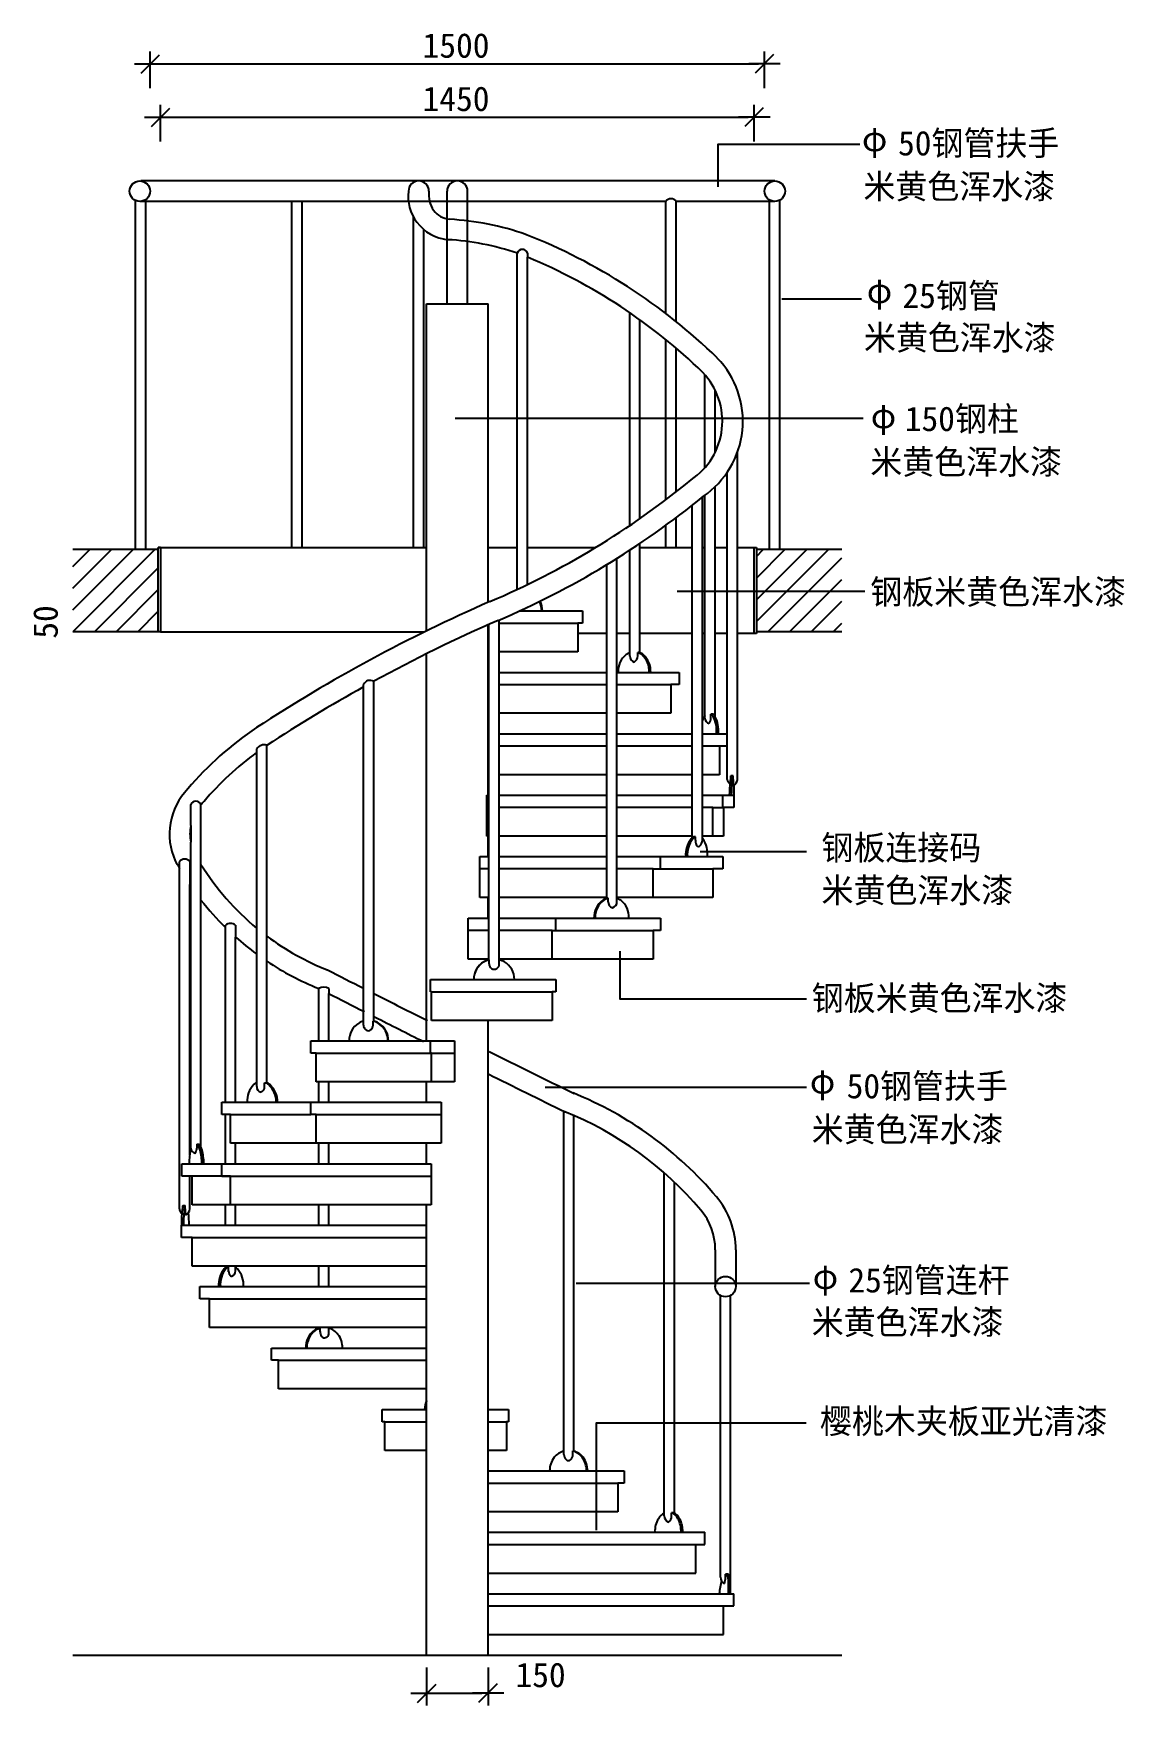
# Model space of a CAD drawing. Header units: metres. Extents: x -6406 to -945, y -4522 to 2141.
# Drawn here: x -3608 to -945, y -1979 to 2104 of the extents above; entities that cross this region are included whole.
import ezdxf

# ---------------------------------------------------------------- set-up
doc = ezdxf.new("R2010")
doc.units = ezdxf.units.M
for name, color, linetype in [('2', 2, 'Continuous'), ('3', 3, 'Continuous'), ('4', 4, 'Continuous'), ('7', 7, 'Continuous'), ('BH', 3, 'Continuous'), ('DIM', 3, 'Continuous'), ('TEXT', 3, 'Continuous')]:
    doc.layers.add(name, color=color, linetype=linetype)

# ---------------------------------------------------------------- blocks, each defined once
blk = doc.blocks.new('_DOT')
at = {"color": 0, "linetype": 'ByBlock'}
blk.add_line((2.56, 0), (-2.55, 0), dxfattribs=at)
blk.add_lwpolyline([(1.46, 1.51), (-1.55, -1.49)])

msp = doc.modelspace()

# ---------------------------------------------------------------- linework, layer by layer
for p, q in [((-1781, 1456.12), (-1771.25, 1456.12)), ((-1981.06, 106.47), (-1971.31, 106.47)), ((-2176.65, -137.24), (-2176.65, -146.99)), ((-2359.25, -468.79), (-2349.5, -468.79)), ((-2283.76, -947.91), (-2274.01, -947.91)), ((-2233.86, -1550.79), (-2233.86, -1541.04))]:
    msp.add_line(p, q)
at = {"layer": '2'}
for p, q in [((-3303.54, 843.96), (-3512, 843.96)), ((-3303.54, 643.96), (-3303.54, 843.96)), ((-1635.09, 843.96), (-1843.54, 843.96)), ((-1843.54, 843.96), (-1843.54, 643.96)), ((-3512, 643.96), (-3303.54, 643.96)), ((-1843.54, 643.96), (-1635.09, 643.96)), ((-3512, -1856.04), (-1635.09, -1856.04))]:
    msp.add_line(p, q, dxfattribs=at)
at = {"layer": '3'}
for p, q in [((-2573.54, 1743.96), (-3346.52, 1743.96)), ((-2598.54, 1443.96), (-2598.54, 1718.96)), ((-2548.54, 1443.96), (-2548.54, 1718.96)), ((-3359.02, 843.96), (-3359.02, 1696.27)), ((-2598.54, 1693.96), (-3348.54, 1693.96)), ((-3334.02, 843.96), (-3334.02, 1693.96)), ((-2977.64, 848.96), (-2977.64, 1693.96)), ((-2952.64, 848.96), (-2952.64, 1693.96)), ((-2471.36, 663.96), (-2279.54, 663.96)), ((-2498.54, 513.96), (-2496.36, 513.96)), ((-2471.36, 513.96), (-2208.93, 513.96)), ((-2183.93, 513.96), (-2052.14, 513.96)), ((-2496.36, 363.96), (-2498.54, 363.96)), ((-2208.93, 363.96), (-2471.36, 363.96)), ((-2000.43, 363.96), (-2183.93, 363.96)), ((-1933.85, 363.96), (-1975.43, 363.96)), ((-2496.36, 213.96), (-2501.53, 213.96)), ((-2208.93, 213.96), (-2471.36, 213.96)), ((-2000.43, 213.96), (-2183.93, 213.96)), ((-1949.43, 213.96), (-1975.43, 213.96)), ((-2496.36, 63.96), (-2518.4, 63.96)), ((-2208.93, 63.96), (-2471.36, 63.96)), ((-2095.62, 63.96), (-2183.93, 63.96)), ((-2496.36, -86.04), (-2546.81, -86.04)), ((-2341.81, -86.04), (-2471.36, -86.04)), ((-2636.5, -386.04), (-2580.81, -386.04)), ((-2918.01, -536.04), (-2613.29, -536.04)), ((-3148.75, -686.04), (-2637.46, -686.04)), ((-3220.96, -836.04), (-2648.54, -836.04)), ((-3179, -986.04), (-2648.54, -986.04)), ((-3010.34, -1136.04), (-2648.54, -1136.04)), ((-2750.27, -1286.04), (-2648.54, -1286.04)), ((-2498.54, -1286.04), (-2453.22, -1286.04)), ((-2498.54, -1436.04), (-2181.35, -1436.04)), ((-2498.54, -1586.04), (-1991.55, -1586.04)), ((-2498.54, -1736.04), (-1923.54, -1736.04))]:
    msp.add_line(p, q, dxfattribs=at)
msp.add_circle((-3348.54, 1718.96), 25, dxfattribs=at)
msp.add_arc((-2573.54, 1718.96), 25, 0, 180, dxfattribs=at)
at = {"layer": '4'}
for p, q in [((-1798.75, 1743.96), (-2667.87, 1743.96)), ((-2064.17, 1693.96), (-2641.26, 1693.96)), ((-1798.54, 1693.96), (-2039.17, 1693.96)), ((-2402.11, 1567.54), (-2402.11, 1557.68)), ((-2648.54, 645.21), (-2648.54, 1443.96)), ((-2648.54, 1443.96), (-2498.54, 1443.96)), ((-2498.54, 714.82), (-2498.54, 1443.96)), ((-3298.54, 848.96), (-3303.54, 848.96)), ((-3298.54, 848.96), (-2648.54, 848.96)), ((-2498.54, 848.96), (-2427.11, 848.96)), ((-2402.11, 848.96), (-2235.93, 848.96)), ((-2127.74, 848.96), (-2000.43, 848.96)), ((-1975.43, 848.96), (-1969.05, 848.96)), ((-1944.05, 848.96), (-1914.47, 848.96)), ((-1889.47, 848.96), (-1848.54, 848.96)), ((-2498.54, 243.96), (-2498.54, 660.16)), ((-2421.89, 693.96), (-2268.23, 693.96)), ((-2279.54, 663.96), (-2279.54, 593.96)), ((-2268.23, 663.96), (-2279.54, 663.96)), ((-2268.23, 693.96), (-2268.23, 663.96)), ((-3298.54, 642.75), (-2653.54, 642.75)), ((-2208.93, 638.96), (-2279.54, 638.96)), ((-2152.74, 638.96), (-2183.93, 638.96)), ((-2000.43, 638.96), (-2127.74, 638.96)), ((-1969.05, 638.96), (-1975.43, 638.96)), ((-1914.47, 638.96), (-1944.05, 638.96)), ((-1848.54, 638.96), (-1889.47, 638.96)), ((-2648.54, -356.04), (-2648.54, 589.44)), ((-2496.36, 593.96), (-2498.54, 593.96)), ((-2279.54, 593.96), (-2471.36, 593.96)), ((-2498.54, 543.96), (-2496.36, 543.96)), ((-2471.36, 543.96), (-2208.93, 543.96)), ((-2183.93, 543.96), (-2032.09, 543.96)), ((-2032.09, 543.96), (-2032.09, 513.96)), ((-2802.55, 508.33), (-2802.55, 514.64)), ((-2052.14, 513.96), (-2052.14, 443.96)), ((-2032.09, 513.96), (-2052.14, 513.96)), ((-2496.36, 443.96), (-2498.54, 443.96)), ((-2208.93, 443.96), (-2471.36, 443.96)), ((-2052.14, 443.96), (-2183.93, 443.96)), ((-2498.54, 393.96), (-2496.36, 393.96)), ((-2471.36, 393.96), (-2208.93, 393.96)), ((-2183.93, 393.96), (-2000.43, 393.96)), ((-1975.43, 393.96), (-1914.47, 393.96)), ((-3063.43, 348.31), (-3063.43, 356.96)), ((-3038.43, 365.91), (-3038.12, 366.11)), ((-1933.85, 363.96), (-1933.85, 293.96)), ((-1914.47, 363.96), (-1933.85, 363.96)), ((-2496.36, 293.96), (-2498.54, 293.96)), ((-2208.93, 293.96), (-2471.36, 293.96)), ((-2000.43, 293.96), (-2183.93, 293.96)), ((-1933.85, 293.96), (-1975.43, 293.96)), ((-2501.53, 243.96), (-2496.36, 243.96)), ((-2501.53, 143.96), (-2501.53, 243.96)), ((-2471.36, 243.96), (-2208.93, 243.96)), ((-2183.93, 243.96), (-2000.43, 243.96)), ((-1975.43, 243.96), (-1898.55, 243.96)), ((-1923.71, 213.96), (-1923.71, 143.96)), ((-1898.55, 213.96), (-1923.71, 213.96)), ((-1898.55, 243.96), (-1898.55, 213.96)), ((-3224.42, 169.78), (-3224.42, 129.26)), ((-2496.36, 143.96), (-2501.53, 143.96)), ((-2498.54, 93.96), (-2498.54, 143.96)), ((-2208.93, 143.96), (-2471.36, 143.96)), ((-2000.43, 143.96), (-2183.93, 143.96)), ((-1923.71, 143.96), (-1975.43, 143.96)), ((-2518.4, 93.96), (-2496.36, 93.96)), ((-2518.4, -6.04), (-2518.4, 93.96)), ((-2471.36, 93.96), (-2208.93, 93.96)), ((-2183.93, 93.96), (-1925.43, 93.96)), ((-1925.43, 93.96), (-1925.43, 63.96)), ((-3251.81, 65.25), (-3251.81, 81.57)), ((-3226.81, 81.57), (-3226.81, 25.53)), ((-1949.43, 63.96), (-1949.43, -6.04)), ((-1925.43, 63.96), (-1949.43, 63.96)), ((-2496.36, -6.04), (-2518.4, -6.04)), ((-2498.54, -56.04), (-2498.54, -6.04)), ((-2208.93, -6.04), (-2471.36, -6.04)), ((-1949.43, -6.04), (-2183.93, -6.04)), ((-3139.89, -78.87), (-3139.89, -73.29)), ((-3114.89, -73.29), (-3114.89, -102.31)), ((-2546.81, -56.04), (-2496.36, -56.04)), ((-2546.81, -156.04), (-2546.81, -56.04)), ((-2471.36, -56.04), (-2077.23, -56.04)), ((-2077.23, -56.04), (-2077.23, -86.04)), ((-2095.62, -86.04), (-2095.62, -156.04)), ((-2077.23, -86.04), (-2095.62, -86.04)), ((-2496.36, -156.04), (-2546.81, -156.04)), ((-2498.54, -159.02), (-2498.54, -156.04)), ((-2095.62, -156.04), (-2471.36, -156.04)), ((-2887.07, -227.97), (-2887.07, -240.51)), ((-2638.92, -206.04), (-2332.9, -206.04)), ((-2638.92, -236.04), (-2638.92, -206.04)), ((-2636.5, -236.04), (-2638.92, -236.04)), ((-2636.5, -306.04), (-2636.5, -236.04)), ((-2341.81, -236.04), (-2341.81, -306.04)), ((-2332.9, -236.04), (-2341.81, -236.04)), ((-2332.9, -206.04), (-2332.9, -236.04)), ((-2341.81, -306.04), (-2636.5, -306.04)), ((-2498.54, -1856.04), (-2498.54, -306.04)), ((-2931.26, -356.04), (-2580.81, -356.04)), ((-2931.26, -386.04), (-2931.26, -356.04)), ((-2580.81, -356.04), (-2580.81, -456.04)), ((-2918.01, -386.04), (-2931.26, -386.04)), ((-2918.01, -456.04), (-2918.01, -386.04)), ((-2580.81, -456.04), (-2918.01, -456.04)), ((-2648.54, -506.04), (-2648.54, -456.04)), ((-3148.75, -506.04), (-2613.29, -506.04)), ((-3148.75, -536.04), (-3148.75, -506.04)), ((-2613.29, -506.04), (-2613.29, -606.04)), ((-3127.44, -536.04), (-3148.75, -536.04)), ((-3127.44, -606.04), (-3127.44, -536.04)), ((-2613.29, -606.04), (-3127.44, -606.04)), ((-2648.54, -656.04), (-2648.54, -606.04)), ((-3245.86, -656.04), (-2637.46, -656.04)), ((-3245.86, -686.04), (-3245.86, -656.04)), ((-3220.96, -686.04), (-3245.86, -686.04)), ((-3220.96, -756.04), (-3220.96, -686.04)), ((-2637.46, -656.04), (-2637.46, -756.04)), ((-2637.46, -756.04), (-3220.96, -756.04)), ((-2648.54, -1856.04), (-2648.54, -756.04)), ((-3247.01, -806.04), (-2648.54, -806.04)), ((-3247.01, -836.04), (-3247.01, -806.04)), ((-3220.96, -836.04), (-3247.01, -836.04)), ((-3220.96, -906.04), (-3220.96, -836.04)), ((-1943.87, -865.96), (-1943.87, -956.04)), ((-1893.87, -865.96), (-1893.87, -956.04)), ((-2648.54, -906.04), (-3220.96, -906.04)), ((-3202.29, -956.04), (-2648.54, -956.04)), ((-3202.29, -986.04), (-3202.29, -956.04)), ((-3179, -986.04), (-3202.29, -986.04)), ((-3179, -1056.04), (-3179, -986.04)), ((-2648.54, -1056.04), (-3179, -1056.04)), ((-3027.14, -1106.04), (-2648.54, -1106.04)), ((-3027.14, -1136.04), (-3027.14, -1106.04)), ((-3010.34, -1136.04), (-3027.14, -1136.04)), ((-3010.34, -1206.04), (-3010.34, -1136.04)), ((-2648.54, -1206.04), (-3010.34, -1206.04)), ((-2757.07, -1256.04), (-2648.54, -1256.04)), ((-2757.07, -1286.04), (-2757.07, -1256.04)), ((-2498.54, -1256.04), (-2448.6, -1256.04)), ((-2448.6, -1256.04), (-2448.6, -1286.04)), ((-2750.27, -1286.04), (-2757.07, -1286.04)), ((-2750.27, -1356.04), (-2750.27, -1286.04)), ((-2453.22, -1286.04), (-2453.22, -1356.04)), ((-2448.6, -1286.04), (-2453.22, -1286.04)), ((-2648.54, -1356.04), (-2750.27, -1356.04)), ((-2453.22, -1356.04), (-2498.54, -1356.04)), ((-2498.54, -1406.04), (-2166.27, -1406.04)), ((-2166.27, -1406.04), (-2166.27, -1436.04)), ((-2181.35, -1436.04), (-2181.35, -1506.04)), ((-2166.27, -1436.04), (-2181.35, -1436.04)), ((-2181.35, -1506.04), (-2498.54, -1506.04)), ((-2498.54, -1556.04), (-1969.17, -1556.04)), ((-1991.55, -1586.04), (-1969.17, -1586.04)), ((-1991.55, -1656.04), (-1991.55, -1586.04)), ((-1969.17, -1586.04), (-1969.17, -1556.04)), ((-2498.54, -1656.04), (-1991.55, -1656.04)), ((-2498.54, -1706.04), (-1898.54, -1706.04)), ((-1898.54, -1736.04), (-1898.54, -1706.04)), ((-1923.54, -1736.04), (-1898.54, -1736.04)), ((-1923.54, -1806.04), (-1923.54, -1736.04)), ((-2498.54, -1806.04), (-1923.54, -1806.04))]:
    msp.add_line(p, q, dxfattribs=at)
for centre in [(-1798.54, 1718.96), (-1918.87, -956.04)]:
    msp.add_circle(centre, 25, dxfattribs=at)
for centre, radius, start, end in [((-2590.44, 1706.28), 103.21, 172.94, 217.43), ((-2667.87, 1718.96), 25, 360, 180), ((-2575.09, 1710.78), 68.27, 173.11, 214.06), ((-2586.75, 1706.22), 106.12, 216.19, 264.36), ((-2586.75, 1706.22), 56.12, 216.87, 263.91), ((-2632.37, 963.41), 688.14, 70.86, 86.7), ((-2632.62, 964.38), 637.22, 71.18, 86.81), ((-2922.32, 300.86), 1410.27, 45.79, 68.56), ((-2414.61, 1563.94), 13.01, 16.06, 163.94), ((-2921.53, 301.86), 1359, 45.81, 67.53), ((-2098.95, 1157.22), 222.43, 304.52, 43.97), ((-2098.95, 1157.22), 172.43, 303.86, 43.67), ((-3280.55, 2570.85), 2013.98, 292.99, 309.38), ((-3280.42, 2570.67), 2063.76, 293, 309.31), ((-934.81, -2850.95), 3893.59, 113.61, 123.15), ((-933.08, -2854.57), 3847.6, 113.61, 118.64), ((-933.08, -2854.57), 3847.6, 119.07, 123.17), ((-2786.56, 506.7), 17.85, 59.67, 153.58), ((-2615.12, -263.13), 808.14, 123.72, 139.74), ((-2613.62, -264.36), 760.07, 126.29, 139.55), ((-3045.2, 345.41), 21.59, 71.74, 147.63), ((-3118.54, 149.2), 157.87, 135.86, 204.56), ((-3211.92, 216.03), 13.48, 22.02, 157.98), ((-3117.69, 149.52), 108.63, 133.19, 138.79), ((-3117.69, 149.52), 108.63, 169.25, 190.75), ((-2655.3, 412.97), 690.46, 208.49, 210.24), ((-3239.31, 72.11), 15.68, 37.13, 142.87), ((-2655.3, 412.97), 640.46, 211.84, 230.41), ((-2655.3, 412.97), 690.46, 214.13, 214.49), ((-2655.3, 412.97), 690.46, 218, 225.43), ((-3127.39, -89.51), 20.48, 52.38, 127.62), ((-2655.3, 412.97), 690.46, 228.27, 233.77), ((-2655.3, 412.97), 640.46, 233.26, 248.57), ((-2655.3, 412.97), 690.46, 236.3, 248.17), ((15417.43, 35578.2), 40174.8, 242.89, 243.03), ((-2899.57, -249.96), 25.29, 60.38, 119.62), ((15417.43, 35578.2), 40224.8, 242.93, 243.07), ((15417.43, 35578.2), 40174.8, 243.07, 243.28), ((15417.43, 35578.2), 40224.8, 243.11, 243.3), ((15417.43, 35578.2), 40174.8, 243.52, 243.85), ((15417.43, 35578.2), 40224.8, 243.55, 243.85), ((-2627.81, -1315.97), 898.29, 40.12, 67.98), ((-2627.81, -1315.97), 848.29, 40.12, 68.1), ((-2093.87, -865.96), 150, 0, 40.12), ((-2093.87, -865.96), 200, 0, 40.12)]:
    msp.add_arc(centre, radius, start, end, dxfattribs=at)
at = {"layer": '7'}
for p, q in [((-2064.17, 1419.99), (-2064.17, 1693.96)), ((-2039.17, 1400.37), (-2039.17, 1693.96)), ((-1811.25, 843.96), (-1811.25, 1693.96)), ((-1786.25, 843.96), (-1786.25, 1697.31)), ((-2680.37, 848.96), (-2680.37, 1655.64)), ((-2655.37, 848.96), (-2655.37, 1625.26)), ((-2427.11, 746.64), (-2427.11, 1567.54)), ((-2402.11, 758.55), (-2402.11, 1557.68)), ((-2152.74, 902.27), (-2152.74, 1422.21)), ((-2127.74, 919.44), (-2127.74, 1404.47)), ((-2064.17, 965.42), (-2064.17, 1356.72)), ((-2039.17, 984.94), (-2039.17, 1335.46)), ((-1969.05, 1043.83), (-1969.05, 1270.61)), ((-1944.05, 1081.48), (-1944.05, 1232.96)), ((-1889.47, 282.34), (-1889.47, 1082.44)), ((-1914.47, 282.34), (-1914.47, 1032.96)), ((-1944.05, 436.05), (-1944.05, 997.6)), ((-2000.43, 139.59), (-2000.43, 951.81)), ((-1975.43, 133.96), (-1975.43, 971.89)), ((-1969.05, 431.14), (-1969.05, 976.67)), ((-2064.17, 848.96), (-2064.17, 903.14)), ((-2039.17, 848.96), (-2039.17, 921.91)), ((-2127.74, 591.87), (-2127.74, 858.82)), ((-3303.54, 848.96), (-3298.54, 848.96)), ((-3303.54, 843.96), (-3303.54, 848.96)), ((-3298.54, 848.96), (-3298.54, 642.75)), ((-2183.93, -16.04), (-2183.93, 822.29)), ((-2152.74, 583.91), (-2152.74, 842.25)), ((-1848.54, 848.96), (-1843.54, 848.96)), ((-1848.54, 638.96), (-1848.54, 848.96)), ((-1843.54, 848.96), (-1843.54, 843.96)), ((-2208.93, -7.94), (-2208.93, 806.86)), ((-2496.36, -158.4), (-2496.36, 661.13)), ((-2471.36, -167.91), (-2471.36, 672.11)), ((-3303.54, 642.75), (-3303.54, 643.96)), ((-3298.54, 642.75), (-3303.54, 642.75)), ((-1843.54, 638.96), (-1848.54, 638.96)), ((-1843.54, 643.96), (-1843.54, 638.96)), ((-2129.42, 592.46), (-2132.85, 592.46)), ((-2132.85, 583.96), (-2132.85, 592.46)), ((-2802.55, -317.77), (-2802.55, 508.33)), ((-2777.55, -307.67), (-2777.55, 522.11)), ((-1948.5, 441.66), (-1954.42, 441.66)), ((-1954.42, 432.34), (-1954.42, 441.66)), ((-3063.43, -467.66), (-3063.43, 348.31)), ((-3038.43, -458.45), (-3038.43, 365.91)), ((-1900.24, 291.66), (-1905.55, 291.66)), ((-1905.55, 289.87), (-1905.55, 291.66)), ((-1900.24, 282.34), (-1900.24, 291.66)), ((-3224.42, 169.78), (-3224.42, 221.09)), ((-3199.42, -616.06), (-3199.42, 221.09)), ((-1949.43, 213.96), (-1925.43, 213.96)), ((-1949.43, 143.96), (-1949.43, 213.96)), ((-1925.43, 213.96), (-1925.43, 243.96)), ((-1925.43, 213.96), (-1923.71, 213.96)), ((-3224.42, -617.66), (-3224.42, 129.26)), ((-1992, 142.38), (-1996.16, 142.38)), ((-1992, 133.96), (-1992, 142.38)), ((-2077.23, 63.96), (-2077.23, 93.96)), ((-3251.81, -766.04), (-3251.81, 65.25)), ((-2095.62, 63.96), (-2077.23, 63.96)), ((-2095.62, -6.04), (-2095.62, 63.96)), ((-2077.23, 63.96), (-1949.43, 63.96)), ((-3226.81, -634.3), (-3226.81, 25.53)), ((-2205.25, -7.56), (-2207.74, -7.56)), ((-2205.25, -16.04), (-2205.25, -7.56)), ((-3139.89, -506.04), (-3139.89, -78.87)), ((-2332.9, -86.04), (-2332.9, -56.04)), ((-3114.89, -506.04), (-3114.89, -102.31)), ((-2341.81, -86.04), (-2332.9, -86.04)), ((-2341.81, -156.04), (-2341.81, -86.04)), ((-2332.9, -86.04), (-2095.62, -86.04)), ((-2495.7, -158.28), (-2495.89, -158.28)), ((-2495.7, -167.66), (-2495.7, -158.28)), ((-2912.07, -356.04), (-2912.07, -227.97)), ((-2887.07, -356.04), (-2887.07, -240.51)), ((-2636.5, -236.04), (-2341.81, -236.04)), ((-2777.55, -307.66), (-2779.2, -307.66)), ((-2779.2, -317.66), (-2779.2, -307.66)), ((-2638.92, -386.04), (-2638.92, -356.04)), ((-2918.01, -386.04), (-2638.92, -386.04)), ((-2636.5, -386.04), (-2638.92, -386.04)), ((-2636.5, -456.04), (-2636.5, -386.04)), ((-3043.98, -458.34), (-3038.68, -458.34)), ((-3043.98, -468.04), (-3043.98, -458.34)), ((-2912.07, -506.04), (-2912.07, -456.04)), ((-2887.07, -506.04), (-2887.07, -456.04)), ((-2931.26, -536.04), (-2931.26, -506.04)), ((-2313.5, -1366.3), (-2313.5, -527.87)), ((-3139.89, -656.04), (-3139.89, -536.04)), ((-3127.44, -536.04), (-2931.26, -536.04)), ((-2918.01, -536.04), (-2931.26, -536.04)), ((-2918.01, -606.04), (-2918.01, -536.04)), ((-2289.01, -1357.53), (-2289.01, -538.28)), ((-3209.53, -608.34), (-3209.53, -617.66)), ((-3209.53, -608.34), (-3204.91, -608.34)), ((-3114.89, -656.04), (-3114.89, -606.04)), ((-2912.07, -656.04), (-2912.07, -606.04)), ((-2887.07, -656.04), (-2887.07, -606.04)), ((-3226.81, -766.04), (-3226.81, -686.04)), ((-3148.75, -686.04), (-3220.96, -686.04)), ((-3148.75, -686.04), (-3148.75, -656.04)), ((-3127.44, -686.04), (-3148.75, -686.04)), ((-3127.44, -756.04), (-3127.44, -686.04)), ((-2068.37, -1516.04), (-2068.37, -678.31)), ((-2043.37, -1509.58), (-2043.37, -701.14)), ((-3243.45, -758.34), (-3238.11, -758.34)), ((-3238.11, -766.04), (-3238.11, -758.34)), ((-3139.89, -806.04), (-3139.89, -756.04)), ((-3114.89, -806.04), (-3114.89, -756.04)), ((-2912.07, -806.04), (-2912.07, -756.04)), ((-2887.07, -806.04), (-2887.07, -756.04)), ((-3139.89, -910.37), (-3139.89, -906.04)), ((-3131.85, -908.34), (-3136.31, -908.34)), ((-3131.85, -919.98), (-3131.85, -908.34)), ((-3114.89, -917.66), (-3114.89, -906.04)), ((-2912.07, -956.04), (-2912.07, -906.04)), ((-2887.07, -956.04), (-2887.07, -906.04)), ((-1931.37, -1666.04), (-1931.37, -977.69)), ((-1906.37, -1666.04), (-1906.37, -977.69)), ((-2912.07, -1057.73), (-2912.07, -1056.04)), ((-2911.46, -1057.54), (-2908.76, -1057.54)), ((-2908.76, -1066.67), (-2908.76, -1057.54)), ((-2887.07, -1066.65), (-2887.07, -1056.04)), ((-2291.29, -1357.53), (-2289.01, -1357.53)), ((-2291.29, -1366.3), (-2291.29, -1357.53)), ((-2046.15, -1508.34), (-2050.39, -1508.34)), ((-2050.39, -1516.72), (-2050.39, -1508.34)), ((-1931.37, -1666.04), (-1931.37, -1642.52)), ((-1913.62, -1658.34), (-1918.62, -1658.34)), ((-1918.62, -1666.04), (-1918.62, -1658.34)), ((-1913.62, -1658.34), (-1916.07, -1658.34)), ((-1906.37, -1666.04), (-1906.37, -1636.07)), ((-1911.75, -1706.04), (-1911.75, -1676.49)), ((-1906.81, -1706.04), (-1906.81, -1675.83))]:
    msp.add_line(p, q, dxfattribs=at)
for centre, radius, start, end in [((-2051.67, 1685.76), 14.95, 33.29, 146.71), ((-2417.52, 694.56), 50.11, 359.32, 26.86), ((-2415.98, 694.56), 50.11, 359.32, 27.64), ((-2129.16, 546.61), 51.9, 128.43, 182.93), ((-2141.54, 561.14), 32.83, 109.94, 127.26), ((-2137, 583.94), 15.74, 179.89, 252.06), ((-2153.14, 585.94), 20.39, 303.64, 354.44), ((-2142.53, 562.64), 31.33, 51.81, 72.01), ((-2139.03, 562.64), 31.33, 51.81, 72.14), ((-2159.64, 546.61), 54.62, 357.22, 48.09), ((-2156.14, 546.61), 54.62, 357.22, 48.09), ((-1909.99, 399.55), 70.5, 147.66, 158.15), ((-1957.66, 430.16), 13.85, 145.26, 149.15), ((-1955.96, 431.74), 13.1, 177.37, 257.31), ((-1974.21, 431.46), 19.81, 320.9, 2.55), ((-1960.8, 431.17), 12.95, 28.1, 54.15), ((-2020.12, 400.72), 79.62, 355.14, 27.33), ((-1956.08, 431.17), 12.95, 28.1, 54.15), ((-2015.4, 400.72), 79.62, 355.14, 27.33), ((-1786.05, 267.58), 121.76, 170.7, 175.55), ((-1946.21, 298.71), 41.61, 344.04, 350.25), ((-1781.09, 267.58), 121.76, 170.7, 175.55), ((-1941.25, 298.71), 41.61, 344.04, 350.25), ((-1898.56, 283.83), 15.98, 185.34, 235.42), ((-2822, 300.94), 914.87, 356.43, 358.5), ((-2817.04, 300.94), 914.87, 356.43, 358.5), ((-1843.21, 278.93), 57.13, 176.58, 190.03), ((-1904.92, 283.49), 15.5, 290.6, 355.74), ((8135.22, 213.22), 10033.97, 179.68, 179.82), ((-1953.95, 98.35), 62.31, 141.35, 184.04), ((-1949.79, 98.35), 62.31, 141.35, 184.04), ((-1988.78, 126.43), 17.57, 114.83, 141.93), ((-1984.62, 126.43), 17.57, 114.83, 141.93), ((-1957.27, 133.01), 34.74, 178.42, 195.11), ((-1985.11, 124.73), 5.76, 187.76, 296.11), ((-1992.57, 133.49), 17.15, 305.64, 1.58), ((-1986.54, 128.66), 15.33, 34.17, 43.55), ((-2029.28, 100.03), 66.77, 354.79, 33.9), ((-2188.78, -54.44), 51.21, 125.47, 181.79), ((-2186.29, -54.44), 51.21, 125.47, 181.79), ((-2197.17, -43.31), 37.28, 106.47, 124.89), ((-2194.68, -43.31), 37.28, 106.47, 124.89), ((-2189.69, -16.39), 15.57, 178.69, 249.94), ((-2198.3, -16.99), 14.4, 283.14, 3.79), ((-2195.16, -41), 34.96, 53.94, 71.27), ((-2205.7, -53.27), 51.1, 356.89, 52.48), ((-2483.59, -206.05), 50.03, 120.09, 180.02), ((-2483.29, -206.02), 50.03, 120.09, 180.02), ((-2474.96, -238.42), 82.83, 104.64, 114.02), ((-2474.66, -238.39), 82.83, 104.71, 114.02), ((-2492.19, -237.03), 81.45, 65.8, 75.18), ((-2484.09, -205.72), 49.88, 359.64, 59.52), ((-2483.54, -168.81), 12.21, 174.59, 5.41), ((-2787.65, -354.93), 49.95, 122.36, 181.27), ((-2790.84, -350.76), 44.72, 105.17, 121.77), ((-2787.88, -317.71), 14.67, 179.79, 226.85), ((-2794.97, -316.65), 15.8, 312.87, 356.33), ((-2790.99, -352.27), 46.23, 58.77, 74.78), ((-2789.73, -352.27), 46.23, 58.77, 74.78), ((-2793.16, -355.64), 50.25, 359.55, 58.65), ((-2791.9, -355.64), 50.25, 359.55, 58.65), ((-2791.16, -321.22), 9.87, 226.82, 314.71), ((-3032.75, -501.86), 54.02, 133.59, 184.44), ((-3052.4, -482.49), 26.46, 114.64, 131.69), ((-3050.89, -468.59), 12.58, 175.75, 261.69), ((-3058.31, -467.85), 14.33, 293.04, 0.76), ((-3053.29, -485), 28.97, 50.23, 66.97), ((-3050.01, -485), 28.97, 50.23, 66.97), ((-3069.45, -503.26), 53.35, 357.02, 49.44), ((-3066.17, -503.26), 53.35, 357.02, 49.44), ((-3232.3, -630.37), 31.68, 13.51, 44.05), ((-3227.69, -630.37), 31.68, 13.51, 44.05), ((-3029.96, -658.27), 198.31, 168.42, 179.35), ((-3205.36, -613.73), 19.45, 191.64, 242.68), ((-3232.38, -617.04), 22.86, 322.31, 358.44), ((-3370.31, -663.8), 173.68, 2.56, 13.6), ((-3365.69, -663.8), 173.68, 2.56, 13.6), ((-3235.56, -766.02), 16.26, 180.05, 229.02), ((-2996.95, -799.27), 250.15, 171.6, 181.55), ((-3232.05, -763.15), 12.38, 157.13, 178.07), ((-2991.96, -799.27), 250.15, 171.6, 181.55), ((-3227.06, -763.15), 12.38, 157.13, 178.07), ((-3143.6, -765.6), 94.5, 180.26, 189.4), ((-3243.07, -766.02), 16.26, 292.54, 359.95), ((-3869.37, -832.22), 641.89, 2.34, 5.06), ((-3095.16, -951.14), 61.32, 141.23, 184.58), ((-3090.84, -951.14), 61.32, 141.23, 184.58), ((-3124.02, -934.19), 28.63, 115.42, 131.44), ((-3119.7, -934.19), 28.63, 115.42, 131.44), ((-3117.24, -918.82), 14.65, 175.46, 236.5), ((-3128.3, -917.95), 13.42, 282.8, 1.26), ((-3131.97, -940.51), 35.11, 52.29, 60.89), ((-3153.34, -951.6), 57.85, 355.61, 42.21), ((-2900.9, -1093.75), 37.72, 106.26, 124.68), ((-2898.15, -1093.75), 37.72, 106.33, 124.68), ((-2898.68, -1097.75), 41.72, 36.45, 73.83), ((-2892.74, -1104.14), 50.91, 125.57, 182.13), ((-2890, -1104.14), 50.91, 125.57, 182.13), ((-2890.11, -1066.35), 18.65, 179.02, 214.44), ((-2897.67, -1071.59), 9.46, 214.18, 326.82), ((-2904.03, -1067.56), 16.99, 327.19, 3.06), ((-2900.31, -1103.14), 46.35, 356.41, 40.62), ((-2603.92, -1255.62), 49.58, 154.16, 180.48), ((-2603.33, -1255.62), 49.58, 155.78, 180.48), ((-2293.17, -1406.72), 55.17, 142.27, 179.28), ((-2301.2, -1401.49), 45.62, 105.96, 141.3), ((-2295.83, -1366.13), 17.67, 180.53, 225.25), ((-2302.39, -1372.43), 8.59, 226.76, 307.91), ((-2309.44, -1365.87), 18.16, 312.77, 358.66), ((-2302.4, -1397.35), 41.31, 74.06, 74.4), ((-2303.64, -1399.83), 44.05, 37.59, 73.4), ((-2300.19, -1398.06), 42.04, 74.14, 74.59), ((-2301.28, -1399.83), 44.05, 37.59, 73.4), ((-2321.41, -1409.15), 63.91, 2.8, 34.49), ((-2319.05, -1409.15), 63.91, 2.8, 34.49), ((-2057.16, -1535.09), 28.2, 113.43, 154.52), ((-2059.6, -1533.17), 26.54, 22.62, 69.33), ((-2055.52, -1533.17), 26.54, 22.62, 69.33), ((-2036.66, -1552.03), 54.38, 147.69, 184.22), ((-2051.35, -1515.24), 17.04, 182.68, 247.77), ((-2068.54, -1516.38), 18.16, 306.29, 1.09), ((-2088.99, -1552.69), 61.55, 356.89, 28.88), ((-2084.92, -1552.69), 61.55, 356.89, 28.88), ((-1915.02, -1665.94), 16.35, 180.33, 247.4), ((-1965.34, -1665.41), 46.72, 340.46, 359.23), ((-1919.54, -1663.83), 5.56, 33.17, 80.51), ((-1949.41, -1675.84), 37.67, 359.01, 23.55), ((-1914.54, -1663.83), 5.56, 33.17, 80.51), ((-1943.75, -1675.53), 36.94, 359.53, 23.53), ((-1923.46, -1666.82), 17.11, 343.95, 2.64), ((-1534.76, -1757.69), 403.01, 168.06, 172.64)]:
    msp.add_arc(centre, radius, start, end, dxfattribs=at)
at = {"layer": 'BH'}
for p, q in [((-3512, 696.72), (-3364.75, 843.96)), ((-3512, 749.75), (-3417.78, 843.96)), ((-3512, 802.78), (-3470.82, 843.96)), ((-3511.72, 643.96), (-3311.72, 843.96)), ((-1843.54, 668.11), (-1667.69, 843.96)), ((-1843.54, 721.15), (-1720.73, 843.96)), ((-1843.54, 774.18), (-1773.76, 843.96)), ((-1843.54, 827.21), (-1826.79, 843.96)), ((-1814.66, 643.96), (-1635.09, 823.53)), ((-3458.68, 643.96), (-3303.54, 799.1)), ((-3405.65, 643.96), (-3303.54, 746.07)), ((-1761.63, 643.96), (-1635.09, 770.5)), ((-1708.59, 643.96), (-1635.09, 717.47)), ((-3352.62, 643.96), (-3303.54, 693.04)), ((-1655.56, 643.96), (-1635.09, 664.43))]:
    msp.add_line(p, q, dxfattribs=at)
at = {"layer": 'DIM'}
for p, q in [((-3323.54, 1970.49), (-3323.54, 2060)), ((-1823.54, 1970.49), (-1823.54, 2060)), ((-3308.54, 2030), (-1838.54, 2030)), ((-3298.54, 1840.27), (-3298.54, 1929.74)), ((-1848.54, 1840.27), (-1848.54, 1929.74)), ((-3283.54, 1899.74), (-1863.54, 1899.74)), ((-2648.54, -1886.04), (-2648.54, -1979.2)), ((-2498.54, -1886.04), (-2498.54, -1979.2)), ((-2633.54, -1949.2), (-2513.54, -1949.2))]:
    msp.add_line(p, q, dxfattribs=at)
at = {"layer": 'TEXT'}
for points in [[(-1937.04, 1729.87), (-1937.04, 1833.86), (-1590.83, 1833.86)], [(-1771.25, 1456.12), (-1586.72, 1456.12)], [(-2578.96, 1165.06), (-1582.62, 1165.06)], [(-2037.01, 742.44), (-1578.51, 742.44)], [(-1971.31, 106.47), (-1721.46, 106.47)], [(-2176.65, -146.99), (-2176.65, -253.46), (-1721.46, -253.46)], [(-2349.5, -468.79), (-1721.46, -468.79)], [(-2274.01, -947.91), (-1714.19, -947.91)], [(-2233.86, -1541.04), (-2233.86, -1288.51), (-1721.63, -1288.51)]]:
    msp.add_lwpolyline(points, dxfattribs=at)

# ---------------------------------------------------------------- block references
at = {"layer": 'DIM', "xscale": 15, "yscale": 15, "zscale": 15, "rotation": 180}
for p in [(-3323.54, 2030), (-3298.54, 1899.74), (-2648.54, -1949.2)]:
    msp.add_blockref('_DOT', p, dxfattribs=at)
at = {"layer": 'DIM', "xscale": 15, "yscale": 15, "zscale": 15}
for p in [(-1823.54, 2030), (-1848.54, 1899.74), (-2498.54, -1949.2)]:
    msp.add_blockref('_DOT', p, dxfattribs=at)

# ---------------------------------------------------------------- texts
at = {"layer": '4'}
for s, p in [('1500', (-2658.35, 2045)), ('1450', (-2658.35, 1914.74)), ('150', (-2431.55, -1934.2))]:
    msp.add_text(s, height=60, dxfattribs=at).set_placement(p)
msp.add_text('50', height=60, rotation=90, dxfattribs=at).set_placement((-3549.11, 626.15))
at = {"layer": 'TEXT'}
for s, p in [('φ', (-1585.83, 1816.69)), ('50钢管扶手', (-1497.71, 1806.39)), ('米黄色浑水漆', (-1582.21, 1700.67)), ('φ', (-1574.01, 1445.82)), ('25钢管', (-1486.86, 1433.73)), ('米黄色浑水漆', (-1580.83, 1331.42)), ('φ', (-1564.26, 1140.19)), ('150钢柱', (-1481.23, 1133.27)), ('米黄色浑水漆', (-1565.36, 1028.01)), ('钢板米黄色浑水漆', (-1565.36, 710.65)), ('钢板连接码', (-1684.54, 85.93)), ('米黄色浑水漆', (-1684.54, -18.29)), ('钢板米黄色浑水漆', (-1708.3, -281.41)), ('φ', (-1712.96, -484.62)), ('50钢管扶手', (-1623.16, -496.26)), ('米黄色浑水漆', (-1708.3, -601.98)), ('φ', (-1705.99, -961.75)), ('25钢管连杆', (-1618.86, -970.3)), ('米黄色浑水漆', (-1708.3, -1072.61)), ('樱桃木夹板亚光清漆', (-1688.26, -1314.74))]:
    msp.add_text(s, height=60, dxfattribs=at).set_placement(p)

doc.saveas('drawing.dxf')
